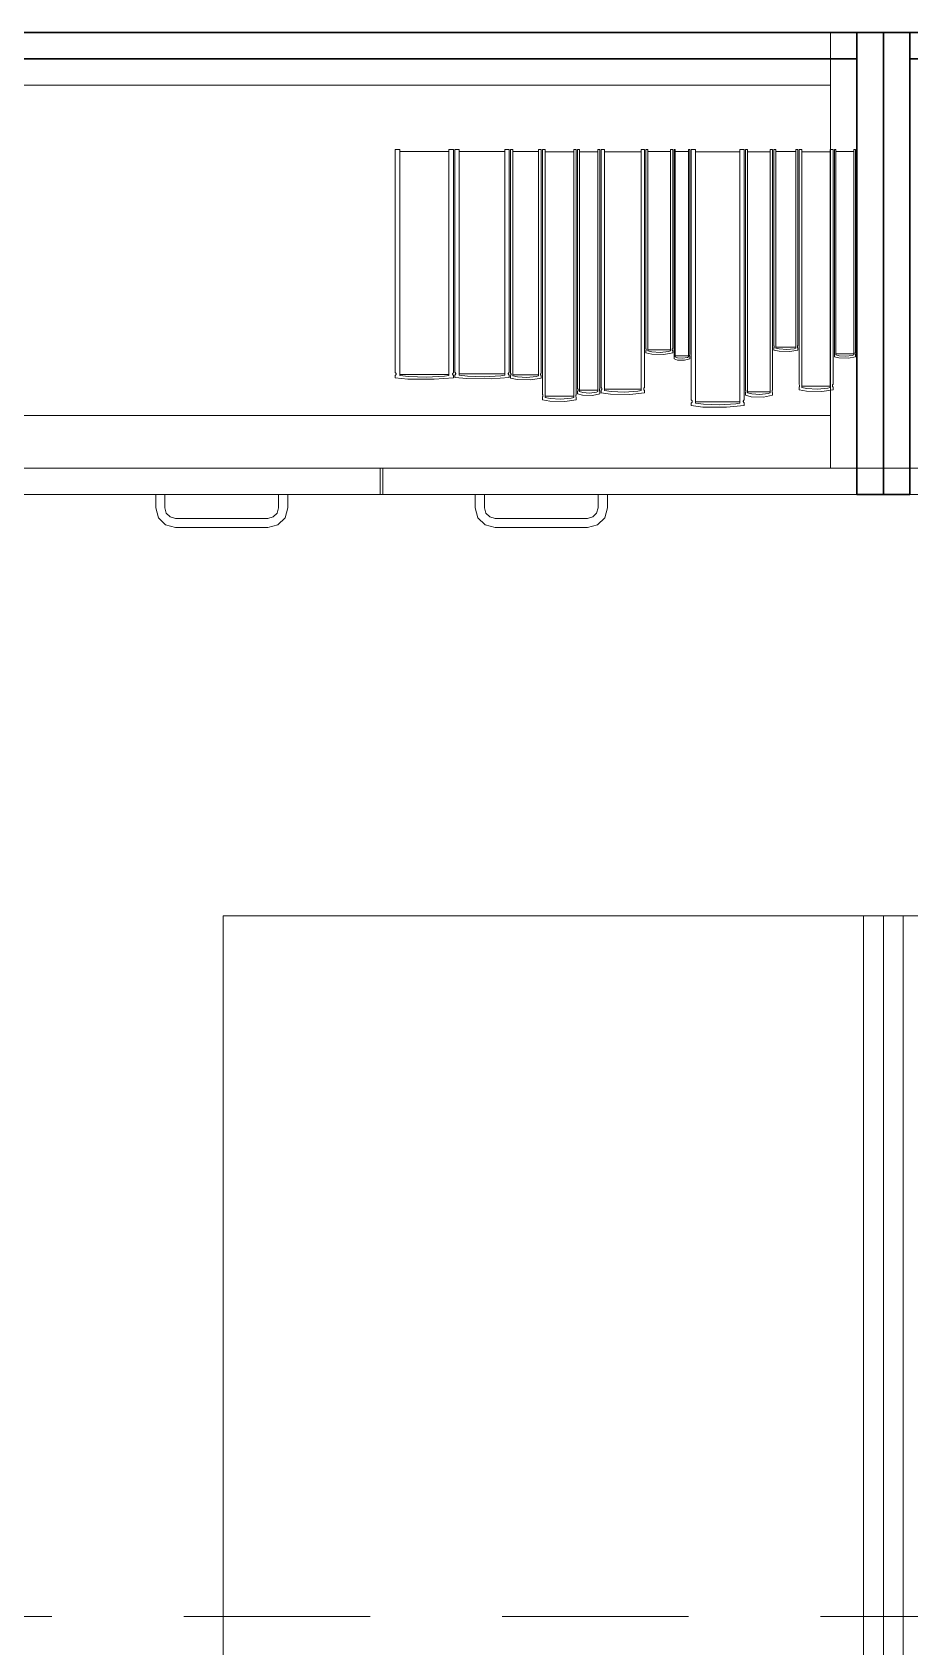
# Model space of a CAD drawing. Header units: inches. Extents: x -38 to 5698, y -33 to 92.
# Drawn here: x 196.866 to 197.531, y 17.377 to 18.599 of the extents above; entities that cross this region are included whole.
import ezdxf

# ---------------------------------------------------------------- set-up
doc = ezdxf.new("R2010")
doc.units = ezdxf.units.IN
doc.header["$MEASUREMENT"] = 0
doc.set_wipeout_variables(frame=1)
doc.linetypes.add('Hidden Line', pattern=[0.195611, 0.141111, -0.0545])
doc.linetypes.add('Wipeout_Contour', pattern=[1, 0, -1])
doc.layers.add('08 _ STR _ EXT _ 09 Vigas', color=7, linetype='Continuous')
doc.layers.add('Interior - Mobiliario', color=7, linetype='Continuous')

msp = doc.modelspace()

# ---------------------------------------------------------------- linework, layer by layer
at = {"layer": '08 _ STR _ EXT _ 09 Vigas', "color": 251, "linetype": 'Hidden Line', "lineweight": 13}
msp.add_line((194.57, 17.4), (215.07, 17.4), dxfattribs=at)
at = {"layer": 'Interior - Mobiliario', "color": 175, "linetype": 'Continuous', "lineweight": 13}
for p, q in [((197.4909, 18.5794), (196.0309, 18.5794)), ((197.4909, 18.2694), (197.4909, 18.5794)), ((197.5309, 18.5794), (198.9909, 18.5794)), ((197.5309, 18.2694), (197.5309, 18.5794)), ((196.0509, 18.5594), (197.4709, 18.5594)), ((197.4709, 18.3094), (197.4709, 18.5594)), ((197.1448, 18.5108), (197.1412, 18.5108)), ((197.1412, 18.5108), (197.1412, 18.3416)), ((197.1448, 18.3396), (197.1448, 18.5108)), ((197.1819, 18.5091), (197.1448, 18.5091)), ((197.1854, 18.5108), (197.1819, 18.5108)), ((197.1819, 18.5108), (197.1819, 18.3396)), ((197.1854, 18.3416), (197.1854, 18.5108)), ((197.1897, 18.5108), (197.1864, 18.5108)), ((197.1864, 18.5108), (197.1864, 18.342)), ((197.1897, 18.3399), (197.1897, 18.5108)), ((197.2243, 18.5091), (197.1897, 18.5091)), ((197.2276, 18.5108), (197.2243, 18.5108)), ((197.2243, 18.5108), (197.2243, 18.3399)), ((197.2276, 18.342), (197.2276, 18.5108)), ((197.2304, 18.5108), (197.2286, 18.5108)), ((197.2286, 18.5108), (197.2286, 18.3414)), ((197.2304, 18.3393), (197.2304, 18.5108)), ((197.2498, 18.5091), (197.2304, 18.5091)), ((197.2517, 18.5108), (197.2498, 18.5108)), ((197.2498, 18.5108), (197.2498, 18.3393)), ((197.2517, 18.3414), (197.2517, 18.5108)), ((197.2547, 18.5108), (197.2527, 18.5108)), ((197.2527, 18.5108), (197.2527, 18.3253)), ((197.2547, 18.323), (197.2547, 18.5108)), ((197.2764, 18.5089), (197.2547, 18.5089)), ((197.2784, 18.5108), (197.2764, 18.5108)), ((197.2764, 18.5108), (197.2764, 18.323)), ((197.2784, 18.3253), (197.2784, 18.5108)), ((197.2808, 18.5108), (197.2794, 18.5108)), ((197.2794, 18.5108), (197.2794, 18.3297)), ((197.2808, 18.3275), (197.2808, 18.5108)), ((197.2948, 18.5089), (197.2808, 18.5089)), ((197.2962, 18.5108), (197.2948, 18.5108)), ((197.2948, 18.5108), (197.2948, 18.3275)), ((197.2962, 18.3297), (197.2962, 18.5108)), ((197.2998, 18.5108), (197.2972, 18.5108)), ((197.2972, 18.5108), (197.2972, 18.3305)), ((197.2998, 18.3283), (197.2998, 18.5108)), ((197.3274, 18.5089), (197.2998, 18.5089)), ((197.33, 18.5108), (197.3274, 18.5108)), ((197.3274, 18.5108), (197.3274, 18.3283)), ((197.33, 18.3305), (197.33, 18.5108)), ((197.3326, 18.5108), (197.331, 18.5108)), ((197.331, 18.5108), (197.331, 18.3601)), ((197.3326, 18.3582), (197.3326, 18.5108)), ((197.3497, 18.5093), (197.3326, 18.5093)), ((197.3514, 18.5108), (197.3497, 18.5108)), ((197.3497, 18.5108), (197.3497, 18.3582)), ((197.3514, 18.3601), (197.3514, 18.5108)), ((197.3533, 18.5108), (197.3524, 18.5108)), ((197.3524, 18.5108), (197.3524, 18.3556)), ((197.3533, 18.3538), (197.3533, 18.5108)), ((197.3634, 18.5092), (197.3533, 18.5092)), ((197.3644, 18.5108), (197.3634, 18.5108)), ((197.3634, 18.5108), (197.3634, 18.3538)), ((197.3644, 18.3556), (197.3644, 18.5108)), ((197.3686, 18.5108), (197.3654, 18.5108)), ((197.3654, 18.5108), (197.3654, 18.321)), ((197.3686, 18.3187), (197.3686, 18.5108)), ((197.4023, 18.5089), (197.3686, 18.5089)), ((197.4055, 18.5108), (197.4023, 18.5108)), ((197.4023, 18.5108), (197.4023, 18.3187)), ((197.4055, 18.321), (197.4055, 18.5108)), ((197.4081, 18.5108), (197.4065, 18.5108)), ((197.4065, 18.5108), (197.4065, 18.3286)), ((197.4081, 18.3264), (197.4081, 18.5108)), ((197.4253, 18.5089), (197.4081, 18.5089)), ((197.4269, 18.5108), (197.4253, 18.5108)), ((197.4253, 18.5108), (197.4253, 18.3264)), ((197.4269, 18.3286), (197.4269, 18.5108)), ((197.4294, 18.5108), (197.4279, 18.5108)), ((197.4279, 18.5108), (197.4279, 18.3622)), ((197.4294, 18.3604), (197.4294, 18.5108)), ((197.4446, 18.5093), (197.4294, 18.5093)), ((197.4461, 18.5108), (197.4446, 18.5108)), ((197.4446, 18.5108), (197.4446, 18.3604)), ((197.4461, 18.3622), (197.4461, 18.5108)), ((197.4492, 18.5108), (197.4471, 18.5108)), ((197.4471, 18.5108), (197.4471, 18.3328)), ((197.4492, 18.3306), (197.4492, 18.5108)), ((197.4707, 18.509), (197.4492, 18.509)), ((197.4728, 18.5108), (197.4707, 18.5108)), ((197.4707, 18.5108), (197.4707, 18.3306)), ((197.4728, 18.3328), (197.4728, 18.5108)), ((197.475, 18.5108), (197.4738, 18.5108)), ((197.4738, 18.5108), (197.4738, 18.3572)), ((197.475, 18.3553), (197.475, 18.5108)), ((197.331, 18.3601), (197.3311, 18.3599)), ((197.3311, 18.3599), (197.3312, 18.3597)), ((197.3312, 18.3597), (197.3313, 18.3595)), ((197.3313, 18.3595), (197.3313, 18.3593)), ((197.351, 18.3593), (197.3511, 18.3596)), ((197.3511, 18.3596), (197.3512, 18.3598)), ((197.3512, 18.3598), (197.3513, 18.36)), ((197.3513, 18.36), (197.3514, 18.3601)), ((197.4279, 18.3622), (197.428, 18.3621)), ((197.428, 18.3606), (197.4279, 18.3605)), ((197.4279, 18.3605), (197.4279, 18.3588)), ((197.428, 18.3621), (197.4281, 18.3619)), ((197.4281, 18.3608), (197.428, 18.3606)), ((197.4281, 18.3619), (197.4282, 18.3616)), ((197.4282, 18.361), (197.4281, 18.3608)), ((197.4282, 18.3616), (197.4282, 18.3614)), ((197.4282, 18.3614), (197.4282, 18.3612)), ((197.4282, 18.3612), (197.4282, 18.361)), ((197.4294, 18.3611), (197.4446, 18.3611)), ((197.4321, 18.3597), (197.4294, 18.3604)), ((197.4377, 18.3593), (197.4321, 18.3597)), ((197.4433, 18.3599), (197.4377, 18.3593)), ((197.4446, 18.3604), (197.4433, 18.3599)), ((197.4458, 18.3617), (197.4459, 18.3619)), ((197.4458, 18.3615), (197.4458, 18.3617)), ((197.4458, 18.3612), (197.4458, 18.3615)), ((197.4458, 18.361), (197.4458, 18.3612)), ((197.4459, 18.3608), (197.4458, 18.361)), ((197.4459, 18.3619), (197.446, 18.3621)), ((197.446, 18.3606), (197.4459, 18.3608)), ((197.446, 18.3621), (197.4461, 18.3622)), ((197.4461, 18.3605), (197.446, 18.3606)), ((197.4461, 18.3588), (197.4461, 18.3605)), ((197.3311, 18.3584), (197.331, 18.3584)), ((197.331, 18.3584), (197.331, 18.3567)), ((197.331, 18.3567), (197.3355, 18.3558)), ((197.3312, 18.3586), (197.3311, 18.3584)), ((197.3313, 18.3588), (197.3312, 18.3586)), ((197.3313, 18.3593), (197.3313, 18.3591)), ((197.3313, 18.3591), (197.3313, 18.3588)), ((197.3326, 18.359), (197.3497, 18.359)), ((197.3357, 18.3575), (197.3326, 18.3582)), ((197.3355, 18.3558), (197.3446, 18.3556)), ((197.3419, 18.3571), (197.3357, 18.3575)), ((197.3482, 18.3578), (197.3419, 18.3571)), ((197.3446, 18.3556), (197.3514, 18.3567)), ((197.3497, 18.3582), (197.3482, 18.3578)), ((197.351, 18.3591), (197.351, 18.3593)), ((197.3511, 18.3589), (197.351, 18.3591)), ((197.3511, 18.3587), (197.3511, 18.3589)), ((197.3513, 18.3585), (197.3511, 18.3587)), ((197.3514, 18.3584), (197.3513, 18.3585)), ((197.3514, 18.3567), (197.3514, 18.3584)), ((197.3524, 18.3556), (197.3524, 18.3555)), ((197.3524, 18.3555), (197.3525, 18.3553)), ((197.3525, 18.3542), (197.3524, 18.354)), ((197.3524, 18.354), (197.3524, 18.3539)), ((197.3524, 18.3539), (197.3524, 18.3522)), ((197.3524, 18.3522), (197.355, 18.3513)), ((197.3525, 18.3553), (197.3525, 18.3551)), ((197.3525, 18.3551), (197.3526, 18.3549)), ((197.3526, 18.3546), (197.3525, 18.3544)), ((197.3525, 18.3544), (197.3525, 18.3542)), ((197.3526, 18.3549), (197.3526, 18.3546)), ((197.3533, 18.3545), (197.3634, 18.3545)), ((197.3551, 18.353), (197.3533, 18.3538)), ((197.355, 18.3513), (197.3604, 18.3511)), ((197.3588, 18.3526), (197.3551, 18.353)), ((197.3625, 18.3533), (197.3588, 18.3526)), ((197.3604, 18.3511), (197.3644, 18.3522)), ((197.3634, 18.3538), (197.3625, 18.3533)), ((197.3642, 18.3551), (197.3643, 18.3554)), ((197.3642, 18.3549), (197.3642, 18.3551)), ((197.3642, 18.3547), (197.3642, 18.3549)), ((197.3642, 18.3544), (197.3642, 18.3547)), ((197.3643, 18.3542), (197.3642, 18.3544)), ((197.3643, 18.3554), (197.3644, 18.3556)), ((197.3643, 18.354), (197.3643, 18.3542)), ((197.3644, 18.3539), (197.3643, 18.354)), ((197.3644, 18.3556), (197.3644, 18.3556)), ((197.3644, 18.3522), (197.3644, 18.3539)), ((197.4279, 18.3588), (197.4319, 18.358)), ((197.4319, 18.358), (197.44, 18.3578)), ((197.44, 18.3578), (197.4461, 18.3588)), ((197.4738, 18.3572), (197.4738, 18.3571)), ((197.4738, 18.3571), (197.4739, 18.3569)), ((197.4739, 18.3557), (197.4738, 18.3555)), ((197.4738, 18.3555), (197.4738, 18.3554)), ((197.4738, 18.3554), (197.4738, 18.3537)), ((197.4738, 18.3537), (197.4773, 18.3529)), ((197.4739, 18.3569), (197.474, 18.3566)), ((197.474, 18.3559), (197.4739, 18.3557)), ((197.474, 18.3566), (197.474, 18.3564)), ((197.474, 18.3564), (197.474, 18.3562)), ((197.474, 18.3562), (197.474, 18.3559)), ((197.4775, 18.3546), (197.475, 18.3553)), ((197.4773, 18.3529), (197.4845, 18.3527)), ((197.4824, 18.3542), (197.4775, 18.3546)), ((197.1412, 18.3416), (197.1415, 18.3415)), ((197.1414, 18.3398), (197.1412, 18.3397)), ((197.1412, 18.3397), (197.1412, 18.3378)), ((197.1412, 18.3378), (197.1509, 18.3369)), ((197.1417, 18.34), (197.1414, 18.3398)), ((197.1415, 18.3415), (197.1417, 18.3413)), ((197.1417, 18.3413), (197.1419, 18.341)), ((197.1419, 18.3403), (197.1417, 18.34)), ((197.1419, 18.341), (197.142, 18.3408)), ((197.142, 18.3405), (197.1419, 18.3403)), ((197.142, 18.3408), (197.142, 18.3405)), ((197.1448, 18.3404), (197.1819, 18.3404)), ((197.1514, 18.3388), (197.1448, 18.3396)), ((197.1509, 18.3369), (197.1707, 18.3367)), ((197.165, 18.3383), (197.1514, 18.3388)), ((197.1785, 18.339), (197.165, 18.3383)), ((197.1707, 18.3367), (197.1854, 18.3378)), ((197.1819, 18.3396), (197.1785, 18.339)), ((197.1847, 18.3408), (197.1848, 18.3411)), ((197.1847, 18.3406), (197.1847, 18.3408)), ((197.1848, 18.3403), (197.1847, 18.3406)), ((197.1848, 18.3411), (197.185, 18.3413)), ((197.1849, 18.3401), (197.1848, 18.3403)), ((197.1852, 18.3399), (197.1849, 18.3401)), ((197.185, 18.3413), (197.1853, 18.3415)), ((197.1854, 18.3397), (197.1852, 18.3399)), ((197.1853, 18.3415), (197.1854, 18.3416)), ((197.1854, 18.3378), (197.1854, 18.3397)), ((197.1864, 18.342), (197.1866, 18.3418)), ((197.1866, 18.3401), (197.1864, 18.3401)), ((197.1864, 18.3401), (197.1864, 18.3382)), ((197.1864, 18.3382), (197.1955, 18.3372)), ((197.1866, 18.3418), (197.1869, 18.3416)), ((197.1868, 18.3404), (197.1866, 18.3401)), ((197.187, 18.3406), (197.1868, 18.3404)), ((197.1869, 18.3416), (197.187, 18.3414)), ((197.187, 18.3414), (197.1871, 18.3411)), ((197.1871, 18.3409), (197.187, 18.3406)), ((197.1871, 18.3411), (197.1871, 18.3409)), ((197.1897, 18.3408), (197.2243, 18.3408)), ((197.1959, 18.3391), (197.1897, 18.3399)), ((197.1955, 18.3372), (197.2139, 18.337)), ((197.2086, 18.3387), (197.1959, 18.3391)), ((197.2212, 18.3394), (197.2086, 18.3387)), ((197.2139, 18.337), (197.2276, 18.3382)), ((197.2243, 18.3399), (197.2212, 18.3394)), ((197.2269, 18.3412), (197.227, 18.3414)), ((197.2269, 18.3409), (197.2269, 18.3412)), ((197.227, 18.3407), (197.2269, 18.3409)), ((197.227, 18.3414), (197.2272, 18.3416)), ((197.2271, 18.3404), (197.227, 18.3407)), ((197.2274, 18.3402), (197.2271, 18.3404)), ((197.2272, 18.3416), (197.2274, 18.3419)), ((197.2274, 18.3419), (197.2276, 18.342)), ((197.2276, 18.3401), (197.2274, 18.3402)), ((197.2276, 18.3382), (197.2276, 18.3401)), ((197.2286, 18.3414), (197.2287, 18.3412)), ((197.2287, 18.3396), (197.2286, 18.3395)), ((197.2286, 18.3395), (197.2286, 18.3376)), ((197.2286, 18.3376), (197.2337, 18.3366)), ((197.2287, 18.3412), (197.2288, 18.341)), ((197.2288, 18.3398), (197.2287, 18.3396)), ((197.2288, 18.341), (197.2289, 18.3408)), ((197.2289, 18.34), (197.2288, 18.3398)), ((197.2289, 18.3408), (197.229, 18.3405)), ((197.229, 18.3403), (197.2289, 18.34)), ((197.229, 18.3405), (197.229, 18.3403)), ((197.2304, 18.3402), (197.2498, 18.3402)), ((197.2339, 18.3385), (197.2304, 18.3393)), ((197.2337, 18.3366), (197.244, 18.3364)), ((197.241, 18.3381), (197.2339, 18.3385)), ((197.2481, 18.3388), (197.241, 18.3381)), ((197.244, 18.3364), (197.2517, 18.3376)), ((197.2498, 18.3393), (197.2481, 18.3388)), ((197.2513, 18.3406), (197.2514, 18.3408)), ((197.2513, 18.3403), (197.2513, 18.3406)), ((197.2513, 18.3401), (197.2513, 18.3403)), ((197.2514, 18.3398), (197.2513, 18.3401)), ((197.2514, 18.3411), (197.2516, 18.3413)), ((197.2514, 18.3408), (197.2514, 18.3411)), ((197.2516, 18.3396), (197.2514, 18.3398)), ((197.2516, 18.3413), (197.2517, 18.3414)), ((197.2517, 18.3395), (197.2516, 18.3396)), ((197.2517, 18.3376), (197.2517, 18.3395)), ((197.2527, 18.3253), (197.2528, 18.3251)), ((197.2528, 18.3233), (197.2527, 18.3232)), ((197.2527, 18.3232), (197.2527, 18.3211)), ((197.2528, 18.3251), (197.253, 18.3249)), ((197.2529, 18.3235), (197.2528, 18.3233)), ((197.253, 18.3238), (197.2529, 18.3235)), ((197.253, 18.3249), (197.2531, 18.3246)), ((197.2531, 18.324), (197.253, 18.3238)), ((197.2531, 18.3246), (197.2531, 18.3243)), ((197.2531, 18.3243), (197.2531, 18.324)), ((197.2547, 18.3239), (197.2764, 18.3239)), ((197.2586, 18.3221), (197.2547, 18.323)), ((197.2764, 18.323), (197.2744, 18.3224)), ((197.278, 18.3244), (197.2781, 18.3247)), ((197.278, 18.3241), (197.278, 18.3244)), ((197.278, 18.3238), (197.278, 18.3241)), ((197.2781, 18.3236), (197.278, 18.3238)), ((197.2781, 18.3247), (197.2782, 18.3249)), ((197.2783, 18.3233), (197.2781, 18.3236)), ((197.2782, 18.3249), (197.2783, 18.3252)), ((197.2783, 18.3252), (197.2784, 18.3253)), ((197.2784, 18.3232), (197.2783, 18.3233)), ((197.2784, 18.3211), (197.2784, 18.3232)), ((197.2794, 18.3297), (197.2795, 18.3295)), ((197.2795, 18.3278), (197.2794, 18.3276)), ((197.2794, 18.3276), (197.2794, 18.3256)), ((197.2794, 18.3256), (197.2831, 18.3246)), ((197.2795, 18.3295), (197.2796, 18.3293)), ((197.2796, 18.328), (197.2795, 18.3278)), ((197.2796, 18.3293), (197.2797, 18.3291)), ((197.2797, 18.3282), (197.2796, 18.328)), ((197.2797, 18.3291), (197.2797, 18.3288)), ((197.2797, 18.3288), (197.2797, 18.3285)), ((197.2797, 18.3285), (197.2797, 18.3282)), ((197.2808, 18.3284), (197.2948, 18.3284)), ((197.2833, 18.3266), (197.2808, 18.3275)), ((197.2831, 18.3246), (197.2906, 18.3244)), ((197.2884, 18.3262), (197.2833, 18.3266)), ((197.2936, 18.3269), (197.2884, 18.3262)), ((197.2906, 18.3244), (197.2962, 18.3256)), ((197.2948, 18.3275), (197.2936, 18.3269)), ((197.2959, 18.3291), (197.296, 18.3294)), ((197.2959, 18.3288), (197.2959, 18.3291)), ((197.2959, 18.3286), (197.2959, 18.3288)), ((197.2959, 18.3283), (197.2959, 18.3286)), ((197.296, 18.328), (197.2959, 18.3283)), ((197.296, 18.3294), (197.2961, 18.3296)), ((197.2961, 18.3278), (197.296, 18.328)), ((197.2961, 18.3296), (197.2962, 18.3297)), ((197.2962, 18.3276), (197.2961, 18.3278)), ((197.2962, 18.3256), (197.2962, 18.3276)), ((197.2972, 18.3305), (197.2974, 18.3303)), ((197.2973, 18.3286), (197.2972, 18.3285)), ((197.2972, 18.3285), (197.2972, 18.3265)), ((197.2972, 18.3265), (197.3044, 18.3254)), ((197.2975, 18.3288), (197.2973, 18.3286)), ((197.2974, 18.3303), (197.2975, 18.3301)), ((197.2975, 18.3301), (197.2977, 18.3299)), ((197.2977, 18.329), (197.2975, 18.3288)), ((197.2977, 18.3299), (197.2977, 18.3296)), ((197.2977, 18.3296), (197.2977, 18.3293)), ((197.2977, 18.3293), (197.2977, 18.329)), ((197.2998, 18.3292), (197.3274, 18.3292)), ((197.3047, 18.3274), (197.2998, 18.3283)), ((197.3044, 18.3254), (197.319, 18.3252)), ((197.3148, 18.327), (197.3047, 18.3274)), ((197.3249, 18.3277), (197.3148, 18.327)), ((197.319, 18.3252), (197.33, 18.3265)), ((197.3274, 18.3283), (197.3249, 18.3277)), ((197.3294, 18.3296), (197.3295, 18.3299)), ((197.3294, 18.3294), (197.3294, 18.3296)), ((197.3295, 18.3291), (197.3294, 18.3294)), ((197.3295, 18.3299), (197.3297, 18.3302)), ((197.3296, 18.3288), (197.3295, 18.3291)), ((197.3298, 18.3286), (197.3296, 18.3288)), ((197.3297, 18.3302), (197.3299, 18.3304)), ((197.33, 18.3285), (197.3298, 18.3286)), ((197.3299, 18.3304), (197.33, 18.3305)), ((197.33, 18.3265), (197.33, 18.3285)), ((197.4065, 18.3286), (197.4066, 18.3285)), ((197.4067, 18.3269), (197.4065, 18.3267)), ((197.4065, 18.3267), (197.4065, 18.3266)), ((197.4065, 18.3266), (197.4065, 18.3246)), ((197.4065, 18.3246), (197.4109, 18.3235)), ((197.4066, 18.3285), (197.4067, 18.3282)), ((197.4067, 18.3282), (197.4068, 18.328)), ((197.4068, 18.3274), (197.4067, 18.3272)), ((197.4067, 18.3272), (197.4067, 18.3269)), ((197.4068, 18.328), (197.4068, 18.3277)), ((197.4068, 18.3277), (197.4068, 18.3274)), ((197.4081, 18.3273), (197.4253, 18.3273)), ((197.4112, 18.3256), (197.4081, 18.3264)), ((197.4109, 18.3235), (197.4201, 18.3233)), ((197.4174, 18.3251), (197.4112, 18.3256)), ((197.4237, 18.3259), (197.4174, 18.3251)), ((197.4201, 18.3233), (197.4269, 18.3246)), ((197.4253, 18.3264), (197.4237, 18.3259)), ((197.4266, 18.328), (197.4267, 18.3283)), ((197.4266, 18.3278), (197.4266, 18.328)), ((197.4266, 18.3275), (197.4266, 18.3278)), ((197.4266, 18.3272), (197.4266, 18.3275)), ((197.4267, 18.327), (197.4266, 18.3272)), ((197.4267, 18.3283), (197.4268, 18.3285)), ((197.4268, 18.3267), (197.4267, 18.327)), ((197.4268, 18.3285), (197.4269, 18.3286)), ((197.4269, 18.3266), (197.4268, 18.3267)), ((197.4269, 18.3246), (197.4269, 18.3266)), ((197.4471, 18.3328), (197.4472, 18.3327)), ((197.4472, 18.3309), (197.4471, 18.3308)), ((197.4471, 18.3308), (197.4471, 18.3288)), ((197.4471, 18.3288), (197.4527, 18.3278)), ((197.4472, 18.3327), (197.4474, 18.3324)), ((197.4474, 18.3311), (197.4472, 18.3309)), ((197.4474, 18.3324), (197.4475, 18.3322)), ((197.4475, 18.3314), (197.4474, 18.3311)), ((197.4475, 18.3322), (197.4475, 18.3319)), ((197.4475, 18.3319), (197.4475, 18.3316)), ((197.4475, 18.3316), (197.4475, 18.3314)), ((197.4492, 18.3315), (197.4707, 18.3315)), ((197.453, 18.3298), (197.4492, 18.3306)), ((197.4527, 18.3278), (197.4642, 18.3276)), ((197.4609, 18.3293), (197.453, 18.3298)), ((197.4688, 18.3301), (197.4609, 18.3293)), ((197.4642, 18.3276), (197.4728, 18.3288)), ((197.4707, 18.3306), (197.4688, 18.3301)), ((197.4723, 18.332), (197.4724, 18.3322)), ((197.4723, 18.3317), (197.4723, 18.332)), ((197.4724, 18.3314), (197.4723, 18.3317)), ((197.4724, 18.3322), (197.4725, 18.3325)), ((197.4725, 18.3312), (197.4724, 18.3314)), ((197.4725, 18.3325), (197.4727, 18.3327)), ((197.4726, 18.3309), (197.4725, 18.3312)), ((197.4728, 18.3308), (197.4726, 18.3309)), ((197.4727, 18.3327), (197.4728, 18.3328)), ((197.4728, 18.3288), (197.4728, 18.3308)), ((197.2527, 18.3211), (197.2583, 18.3201)), ((197.2583, 18.3201), (197.2698, 18.3198)), ((197.2665, 18.3216), (197.2586, 18.3221)), ((197.2744, 18.3224), (197.2665, 18.3216)), ((197.2698, 18.3198), (197.2784, 18.3211)), ((197.3654, 18.321), (197.3656, 18.3209)), ((197.3656, 18.319), (197.3654, 18.3189)), ((197.3654, 18.3189), (197.3654, 18.3168)), ((197.3654, 18.3168), (197.3742, 18.3157)), ((197.3656, 18.3209), (197.3658, 18.3206)), ((197.3658, 18.3192), (197.3656, 18.319)), ((197.3658, 18.3206), (197.366, 18.3204)), ((197.366, 18.3195), (197.3658, 18.3192)), ((197.366, 18.3204), (197.3661, 18.3201)), ((197.3661, 18.3198), (197.366, 18.3195)), ((197.3661, 18.3201), (197.3661, 18.3198)), ((197.3686, 18.3197), (197.4023, 18.3197)), ((197.3746, 18.3178), (197.3686, 18.3187)), ((197.3742, 18.3157), (197.3921, 18.3155)), ((197.3869, 18.3173), (197.3746, 18.3178)), ((197.3992, 18.3181), (197.3869, 18.3173)), ((197.3921, 18.3155), (197.4055, 18.3168)), ((197.4023, 18.3187), (197.3992, 18.3181)), ((197.4048, 18.3201), (197.4049, 18.3204)), ((197.4048, 18.3199), (197.4048, 18.3201)), ((197.4049, 18.3196), (197.4048, 18.3199)), ((197.4049, 18.3204), (197.4051, 18.3207)), ((197.405, 18.3193), (197.4049, 18.3196)), ((197.4052, 18.3191), (197.405, 18.3193)), ((197.4051, 18.3207), (197.4053, 18.3209)), ((197.4055, 18.3189), (197.4052, 18.3191)), ((197.4053, 18.3209), (197.4055, 18.321)), ((197.4055, 18.3168), (197.4055, 18.3189)), ((197.4709, 18.3094), (196.0509, 18.3094)), ((197.4709, 18.2694), (197.4709, 18.3094)), ((196.0309, 18.2694), (197.4909, 18.2694)), ((196.0509, 18.2694), (197.4709, 18.2694)), ((196.7709, 18.2694), (197.1299, 18.2694)), ((197.1299, 18.2494), (197.1299, 18.2694)), ((197.1319, 18.2494), (197.1319, 18.2694)), ((198.9909, 18.2694), (197.5309, 18.2694)), ((196.7709, 18.2494), (197.1299, 18.2494)), ((196.9599, 18.2394), (196.9599, 18.2494)), ((196.9599, 18.2494), (196.9669, 18.2494)), ((196.9669, 18.2494), (196.9669, 18.2394)), ((197.0529, 18.2394), (197.0529, 18.2494)), ((197.0529, 18.2494), (197.0599, 18.2494)), ((197.0599, 18.2494), (197.0599, 18.2394)), ((197.2019, 18.2494), (197.2019, 18.2394)), ((197.2089, 18.2494), (197.2019, 18.2494)), ((197.2089, 18.2394), (197.2089, 18.2494)), ((197.2949, 18.2494), (197.2949, 18.2394)), ((197.3019, 18.2494), (197.2949, 18.2494)), ((197.3019, 18.2394), (197.3019, 18.2494)), ((196.9619, 18.2319), (196.9599, 18.2394)), ((196.9669, 18.2394), (196.9679, 18.2354)), ((197.0518, 18.2354), (197.0529, 18.2394)), ((197.0599, 18.2394), (197.0579, 18.2319)), ((197.2019, 18.2394), (197.2039, 18.2319)), ((197.2099, 18.2354), (197.2089, 18.2394)), ((197.2949, 18.2394), (197.2938, 18.2354)), ((197.2999, 18.2319), (197.3019, 18.2394)), ((196.9674, 18.2265), (196.9619, 18.2319)), ((196.9749, 18.2244), (196.9674, 18.2265)), ((196.9679, 18.2354), (196.9709, 18.2325)), ((196.9709, 18.2325), (196.9749, 18.2314)), ((196.9749, 18.2314), (197.0449, 18.2314)), ((197.0449, 18.2314), (197.0489, 18.2325)), ((197.0524, 18.2265), (197.0449, 18.2244)), ((197.0489, 18.2325), (197.0518, 18.2354)), ((197.0579, 18.2319), (197.0524, 18.2265)), ((197.2039, 18.2319), (197.2094, 18.2265)), ((197.2094, 18.2265), (197.2169, 18.2244)), ((197.2129, 18.2325), (197.2099, 18.2354)), ((197.2169, 18.2314), (197.2129, 18.2325)), ((197.2869, 18.2314), (197.2169, 18.2314)), ((197.2909, 18.2325), (197.2869, 18.2314)), ((197.2869, 18.2244), (197.2944, 18.2265)), ((197.2938, 18.2354), (197.2909, 18.2325)), ((197.2944, 18.2265), (197.2999, 18.2319)), ((197.0449, 18.2244), (196.9749, 18.2244)), ((197.2169, 18.2244), (197.2869, 18.2244)), ((197.4959, 17.9305), (197.5259, 17.9305)), ((197.4959, 16.6455), (197.4959, 17.9305)), ((197.5259, 17.9305), (197.5259, 16.6455))]:
    msp.add_line(p, q, dxfattribs=at)
at = {"layer": 'Interior - Mobiliario', "color": 175, "linetype": 'Continuous', "lineweight": 13, "flags": 128}
for points in [[(197.5109, 16.6305), (196.0109, 16.6305), (196.0109, 17.2305), (197.0109, 17.2305), (197.0109, 17.9305), (197.5109, 17.9305)], [(197.5109, 16.6305), (199.0109, 16.6305), (199.0109, 17.2305), (198.0109, 17.2305), (198.0109, 17.9305), (197.5109, 17.9305)]]:
    msp.add_lwpolyline(points, close=True, dxfattribs=at)

# ---------------------------------------------------------------- next in the draw order: wipeouts: each hides what was drawn before it
at = {"color": 254, "linetype": 'Wipeout_Contour', "lineweight": 0, "ltscale": 6479.942518}
msp.add_wipeout([(196.0309, 18.5794), (197.4909, 18.5794), (197.4909, 18.5994), (196.0309, 18.5994)], dxfattribs=at).dxf.layer = 'Interior - Mobiliario'
at = {"color": 254, "linetype": 'Wipeout_Contour', "lineweight": 0, "ltscale": 6485.942123}
msp.add_wipeout([(198.9909, 18.5794), (198.9909, 18.5994), (197.5309, 18.5994), (197.5309, 18.5794)], dxfattribs=at).dxf.layer = 'Interior - Mobiliario'

# ---------------------------------------------------------------- next in the draw order: linework, layer by layer
at = {"layer": 'Interior - Mobiliario', "color": 175, "linetype": 'Continuous', "lineweight": 30}
for p, q in [((197.4909, 18.5994), (196.0309, 18.5994)), ((197.4909, 18.5794), (197.4909, 18.5994)), ((197.5309, 18.5794), (197.5309, 18.5994)), ((197.5309, 18.5994), (198.9909, 18.5994)), ((197.4909, 18.5794), (196.0309, 18.5794)), ((197.5309, 18.5794), (198.9909, 18.5794))]:
    msp.add_line(p, q, dxfattribs=at)
at = {"layer": 'Interior - Mobiliario', "color": 175, "linetype": 'Continuous', "lineweight": 13}
for p, q in [((197.4909, 18.5994), (196.0309, 18.5994)), ((197.4709, 18.5994), (196.0509, 18.5994)), ((197.4709, 18.5594), (197.4709, 18.5994)), ((197.4909, 18.5794), (197.4909, 18.5994)), ((197.5309, 18.5994), (198.9909, 18.5994)), ((197.5309, 18.5794), (197.5309, 18.5994)), ((196.0309, 18.5794), (197.4909, 18.5794)), ((198.9909, 18.5794), (197.5309, 18.5794))]:
    msp.add_line(p, q, dxfattribs=at)

# ---------------------------------------------------------------- next in the draw order: wipeouts: each hides what was drawn before it
at = {"color": 254, "linetype": 'Wipeout_Contour', "lineweight": 0, "ltscale": 6482.974827}
msp.add_wipeout([(197.5309, 18.2494), (197.5309, 18.5994), (197.5109, 18.5994), (197.5109, 18.2494)], dxfattribs=at).dxf.layer = 'Interior - Mobiliario'

# ---------------------------------------------------------------- next in the draw order: linework, layer by layer
at = {"layer": 'Interior - Mobiliario', "color": 175, "linetype": 'Continuous', "lineweight": 30}
for p, q in [((197.5109, 18.2494), (197.5109, 18.5994)), ((197.5109, 18.5994), (197.5309, 18.5994)), ((197.5309, 18.2494), (197.5309, 18.5994)), ((197.5109, 18.2494), (197.5309, 18.2494))]:
    msp.add_line(p, q, dxfattribs=at)
at = {"layer": 'Interior - Mobiliario', "color": 175, "linetype": 'Continuous', "lineweight": 13}
for p, q in [((197.5109, 18.5994), (197.5309, 18.5994)), ((197.5109, 18.2494), (197.5109, 18.5994)), ((197.5109, 18.5994), (197.5509, 18.5994)), ((197.5109, 18.2694), (197.5109, 18.5994)), ((199.0109, 18.5994), (197.5109, 18.5994)), ((197.5109, 18.5994), (197.5109, 18.2494)), ((197.5309, 18.5994), (197.5309, 18.2494)), ((197.5309, 18.5994), (198.9909, 18.5994)), ((197.5309, 18.2494), (197.5309, 18.5994)), ((197.5309, 18.5794), (198.9909, 18.5794)), ((197.5309, 18.2494), (197.5309, 18.5794)), ((197.5309, 18.5794), (198.9909, 18.5794)), ((197.5309, 18.2694), (197.5309, 18.5794)), ((197.5309, 18.5794), (198.9909, 18.5794)), ((197.5309, 18.2694), (197.5309, 18.5794)), ((197.5509, 18.2694), (197.5109, 18.2694)), ((198.9909, 18.2694), (197.5309, 18.2694)), ((198.9909, 18.2694), (197.5309, 18.2694)), ((197.5309, 18.2694), (197.8899, 18.2694)), ((197.5309, 18.2494), (197.5309, 18.2694)), ((197.5309, 18.2494), (197.5109, 18.2494)), ((197.5109, 18.2494), (199.0109, 18.2494)), ((198.9909, 18.2494), (197.5309, 18.2494)), ((198.9909, 18.2494), (197.5309, 18.2494)), ((197.5309, 18.2494), (197.8899, 18.2494))]:
    msp.add_line(p, q, dxfattribs=at)

# ---------------------------------------------------------------- next in the draw order: wipeouts: each hides what was drawn before it
at = {"color": 254, "linetype": 'Wipeout_Contour', "lineweight": 0, "ltscale": 6482.894832}
msp.add_wipeout([(197.4909, 18.2494), (197.5109, 18.2494), (197.5109, 18.5994), (197.4909, 18.5994)], dxfattribs=at).dxf.layer = 'Interior - Mobiliario'

# ---------------------------------------------------------------- next in the draw order: linework, layer by layer
at = {"layer": 'Interior - Mobiliario', "color": 175, "linetype": 'Continuous', "lineweight": 13}
for p, q in [((196.0109, 18.5994), (197.5109, 18.5994)), ((197.4909, 18.5994), (196.0309, 18.5994)), ((197.5109, 18.5994), (197.4709, 18.5994)), ((197.4909, 18.5994), (197.4909, 18.2494)), ((197.5109, 18.5994), (197.4909, 18.5994)), ((197.4909, 18.2494), (197.4909, 18.5994)), ((197.5109, 18.2494), (197.5109, 18.5994)), ((197.5109, 18.2694), (197.5109, 18.5994)), ((197.5109, 18.5994), (197.5109, 18.2494)), ((197.4909, 18.5794), (196.0309, 18.5794)), ((197.4909, 18.5794), (196.0309, 18.5794)), ((197.4909, 18.5794), (196.0309, 18.5794)), ((197.4909, 18.2494), (197.4909, 18.5794)), ((197.4909, 18.2694), (197.4909, 18.5794)), ((197.4909, 18.2694), (197.4909, 18.5794)), ((197.4886, 18.5092), (197.475, 18.5092)), ((197.4899, 18.5108), (197.4886, 18.5108)), ((197.4886, 18.5108), (197.4886, 18.3553)), ((197.4899, 18.3572), (197.4899, 18.5108)), ((197.475, 18.3561), (197.4886, 18.3561)), ((197.4874, 18.3548), (197.4824, 18.3542)), ((197.4845, 18.3527), (197.4899, 18.3537)), ((197.4886, 18.3553), (197.4874, 18.3548)), ((197.4896, 18.3567), (197.4897, 18.3569)), ((197.4896, 18.3565), (197.4896, 18.3567)), ((197.4896, 18.3562), (197.4896, 18.3565)), ((197.4896, 18.356), (197.4896, 18.3562)), ((197.4897, 18.3558), (197.4896, 18.356)), ((197.4897, 18.3569), (197.4898, 18.3571)), ((197.4898, 18.3556), (197.4897, 18.3558)), ((197.4898, 18.3571), (197.4899, 18.3572)), ((197.4899, 18.3554), (197.4898, 18.3556)), ((197.4899, 18.3537), (197.4899, 18.3554)), ((196.0309, 18.2694), (197.4909, 18.2694)), ((196.0309, 18.2694), (197.4909, 18.2694)), ((197.4909, 18.2694), (197.1319, 18.2694)), ((197.4709, 18.2694), (197.5109, 18.2694)), ((197.4909, 18.2494), (197.4909, 18.2694)), ((197.5109, 18.2494), (196.0109, 18.2494)), ((196.0309, 18.2494), (197.4909, 18.2494)), ((196.0309, 18.2494), (197.4909, 18.2494)), ((197.4909, 18.2494), (197.1319, 18.2494)), ((197.4909, 18.2494), (197.5109, 18.2494))]:
    msp.add_line(p, q, dxfattribs=at)
at = {"layer": 'Interior - Mobiliario', "color": 175, "linetype": 'Continuous', "lineweight": 30}
for p, q in [((197.5109, 18.5994), (197.4909, 18.5994)), ((197.4909, 18.2494), (197.4909, 18.5994)), ((197.5109, 18.2494), (197.5109, 18.5994)), ((197.5109, 18.2494), (197.4909, 18.2494))]:
    msp.add_line(p, q, dxfattribs=at)

doc.saveas('drawing.dxf')
